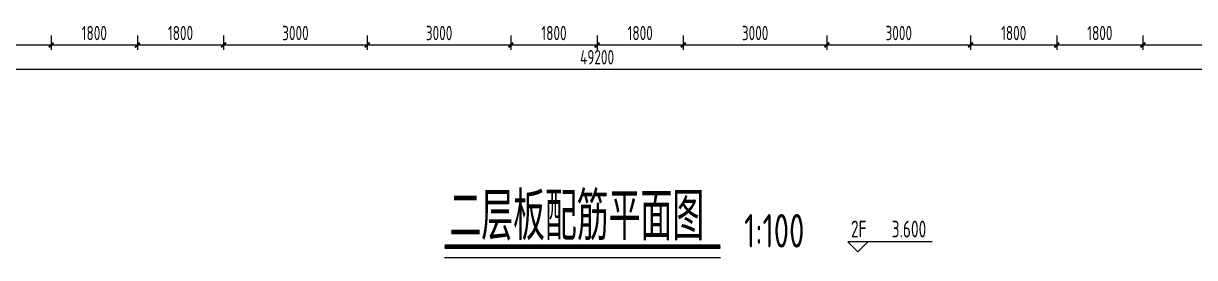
# Model space of a CAD drawing. Extents: x 580289 to 1106878, y -144605 to 78052.
# Drawn here: x 680005 to 704464, y -41960 to -37069 of the extents above; entities that cross this region are included whole.
import ezdxf
from ezdxf.enums import TextEntityAlignment as Align

# ---------------------------------------------------------------- set-up
doc = ezdxf.new("R2010")
doc.units = 0
doc.header["$LTSCALE"] = 100
doc.linetypes.add('CONTINOUS', pattern=[0])
doc.layers.get('0').update_dxf_attribs({"linetype": 'CONTINUOUS'})
doc.layers.get('Defpoints').update_dxf_attribs({"linetype": 'CONTINUOUS'})
for name, color, linetype in [('DIM', 3, 'CONTINUOUS'), ('TEXT', 2, 'CONTINUOUS'), ('tm', 7, 'CONTINUOUS')]:
    doc.layers.add(name, color=color, linetype=linetype)
doc.styles.get("Standard").update_dxf_attribs({"font": 'tssdeng.shx', "width": 0.7, "bigfont": 'tssdchn.shx'})
doc.styles.add('TSSD_Dimension', font='Tssdeng.shx', dxfattribs={"width": 0.7, "bigfont": 'tssdchn.shx'})
doc.dimstyles.new('TSSD_100_100', dxfattribs={"dimtxt": 300, "dimasz": 100, "dimexe": 100, "dimexo": 250, "dimgap": 100, "dimtad": 1, "dimdec": 0, "dimzin": 0, "dimdsep": 46, "dimtxsty": 'TSSD_Dimension', "dimblk": 'ARCHTICK', "dimcen": 0, "dimdle": 100, "dimclrt": 7, "dimadec": 0, "dimazin": 0, "dimtfac": 1, "dimtdec": 0, "dimtix": 1, "dimtmove": 2, "dimatfit": 3, "dimfxl": 1, "dimtolj": 1, "dimtzin": 0, "dimarcsym": 0})

# ---------------------------------------------------------------- blocks, each defined once
blk = doc.blocks.new('_ArchTick')
at = {"color": 0, "linetype": 'ByBlock', "const_width": 0.4}
blk.add_lwpolyline([(-0.5, -0.5), (0.5, 0.5)], dxfattribs=at)
blk = doc.blocks.new('*D1442')
at = {"layer": 'Defpoints', "color": 0}
for p in [(703386, -37069), (706386, -37069), (703386, -37520)]:
    blk.add_point(p, dxfattribs=at)
at = {"layer": 'DIM', "color": 0, "lineweight": -2}
for p, q in [((703386, -37319), (703386, -37620)), ((706386, -37319), (706386, -37620)), ((706486, -37520), (703286, -37520))]:
    blk.add_line(p, q, dxfattribs=at)
at = {"layer": 'DIM', "color": 0, "lineweight": -2, "xscale": 100, "yscale": 100, "zscale": 100, "rotation": 180}
blk.add_blockref('_ArchTick', (703386, -37520), dxfattribs=at)
at = {"layer": 'DIM', "color": 0, "lineweight": -2, "xscale": 100, "yscale": 100, "zscale": 100}
blk.add_blockref('_ArchTick', (706386, -37520), dxfattribs=at)
at = {"layer": 'DIM', "color": 7, "insert": (704886, -37270), "char_height": 300, "attachment_point": 5, "style": 'TSSD_Dimension'}
blk.add_mtext('\\A1;3000', dxfattribs=at)
blk = doc.blocks.new('*D1443')
at = {"layer": 'Defpoints', "color": 0}
for p in [(701586, -37069), (703386, -37069), (701586, -37520)]:
    blk.add_point(p, dxfattribs=at)
at = {"layer": 'DIM', "color": 0, "lineweight": -2}
for p, q in [((701586, -37319), (701586, -37620)), ((703386, -37319), (703386, -37620)), ((703486, -37520), (701486, -37520))]:
    blk.add_line(p, q, dxfattribs=at)
at = {"layer": 'DIM', "color": 0, "lineweight": -2, "xscale": 100, "yscale": 100, "zscale": 100, "rotation": 180}
blk.add_blockref('_ArchTick', (701586, -37520), dxfattribs=at)
at = {"layer": 'DIM', "color": 0, "lineweight": -2, "xscale": 100, "yscale": 100, "zscale": 100}
blk.add_blockref('_ArchTick', (703386, -37520), dxfattribs=at)
at = {"layer": 'DIM', "color": 7, "insert": (702486, -37270), "char_height": 300, "attachment_point": 5, "style": 'TSSD_Dimension'}
blk.add_mtext('\\A1;1800', dxfattribs=at)
blk = doc.blocks.new('*D1444')
at = {"layer": 'Defpoints', "color": 0}
for p in [(699786, -37069), (701586, -37069), (699786, -37520)]:
    blk.add_point(p, dxfattribs=at)
at = {"layer": 'DIM', "color": 0, "lineweight": -2}
for p, q in [((699786, -37319), (699786, -37620)), ((701586, -37319), (701586, -37620)), ((701686, -37520), (699686, -37520))]:
    blk.add_line(p, q, dxfattribs=at)
at = {"layer": 'DIM', "color": 0, "lineweight": -2, "xscale": 100, "yscale": 100, "zscale": 100, "rotation": 180}
blk.add_blockref('_ArchTick', (699786, -37520), dxfattribs=at)
at = {"layer": 'DIM', "color": 0, "lineweight": -2, "xscale": 100, "yscale": 100, "zscale": 100}
blk.add_blockref('_ArchTick', (701586, -37520), dxfattribs=at)
at = {"layer": 'DIM', "color": 7, "insert": (700686, -37270), "char_height": 300, "attachment_point": 5, "style": 'TSSD_Dimension'}
blk.add_mtext('\\A1;1800', dxfattribs=at)
blk = doc.blocks.new('*D1445')
at = {"layer": 'Defpoints', "color": 0}
for p in [(696786, -37069), (699786, -37069), (696786, -37520)]:
    blk.add_point(p, dxfattribs=at)
at = {"layer": 'DIM', "color": 0, "lineweight": -2}
for p, q in [((696786, -37319), (696786, -37620)), ((699786, -37319), (699786, -37620)), ((699886, -37520), (696686, -37520))]:
    blk.add_line(p, q, dxfattribs=at)
at = {"layer": 'DIM', "color": 0, "lineweight": -2, "xscale": 100, "yscale": 100, "zscale": 100, "rotation": 180}
blk.add_blockref('_ArchTick', (696786, -37520), dxfattribs=at)
at = {"layer": 'DIM', "color": 0, "lineweight": -2, "xscale": 100, "yscale": 100, "zscale": 100}
blk.add_blockref('_ArchTick', (699786, -37520), dxfattribs=at)
at = {"layer": 'DIM', "color": 7, "insert": (698286, -37270), "char_height": 300, "attachment_point": 5, "style": 'TSSD_Dimension'}
blk.add_mtext('\\A1;3000', dxfattribs=at)
blk = doc.blocks.new('*D1446')
at = {"layer": 'Defpoints', "color": 0}
for p in [(693786, -37069), (696786, -37069), (693786, -37520)]:
    blk.add_point(p, dxfattribs=at)
at = {"layer": 'DIM', "color": 0, "lineweight": -2}
for p, q in [((693786, -37319), (693786, -37620)), ((696786, -37319), (696786, -37620)), ((696886, -37520), (693686, -37520))]:
    blk.add_line(p, q, dxfattribs=at)
at = {"layer": 'DIM', "color": 0, "lineweight": -2, "xscale": 100, "yscale": 100, "zscale": 100, "rotation": 180}
blk.add_blockref('_ArchTick', (693786, -37520), dxfattribs=at)
at = {"layer": 'DIM', "color": 0, "lineweight": -2, "xscale": 100, "yscale": 100, "zscale": 100}
blk.add_blockref('_ArchTick', (696786, -37520), dxfattribs=at)
at = {"layer": 'DIM', "color": 7, "insert": (695286, -37270), "char_height": 300, "attachment_point": 5, "style": 'TSSD_Dimension'}
blk.add_mtext('\\A1;3000', dxfattribs=at)
blk = doc.blocks.new('*D1447')
at = {"layer": 'Defpoints', "color": 0}
for p in [(691986, -37069), (693786, -37069), (691986, -37520)]:
    blk.add_point(p, dxfattribs=at)
at = {"layer": 'DIM', "color": 0, "lineweight": -2}
for p, q in [((691986, -37319), (691986, -37620)), ((693786, -37319), (693786, -37620)), ((693886, -37520), (691886, -37520))]:
    blk.add_line(p, q, dxfattribs=at)
at = {"layer": 'DIM', "color": 0, "lineweight": -2, "xscale": 100, "yscale": 100, "zscale": 100, "rotation": 180}
blk.add_blockref('_ArchTick', (691986, -37520), dxfattribs=at)
at = {"layer": 'DIM', "color": 0, "lineweight": -2, "xscale": 100, "yscale": 100, "zscale": 100}
blk.add_blockref('_ArchTick', (693786, -37520), dxfattribs=at)
at = {"layer": 'DIM', "color": 7, "insert": (692886, -37270), "char_height": 300, "attachment_point": 5, "style": 'TSSD_Dimension'}
blk.add_mtext('\\A1;1800', dxfattribs=at)
blk = doc.blocks.new('*D1448')
at = {"layer": 'Defpoints', "color": 0}
for p in [(690186, -37069), (691986, -37069), (690186, -37520)]:
    blk.add_point(p, dxfattribs=at)
at = {"layer": 'DIM', "color": 0, "lineweight": -2}
for p, q in [((690186, -37319), (690186, -37620)), ((691986, -37319), (691986, -37620)), ((692086, -37520), (690086, -37520))]:
    blk.add_line(p, q, dxfattribs=at)
at = {"layer": 'DIM', "color": 0, "lineweight": -2, "xscale": 100, "yscale": 100, "zscale": 100, "rotation": 180}
blk.add_blockref('_ArchTick', (690186, -37520), dxfattribs=at)
at = {"layer": 'DIM', "color": 0, "lineweight": -2, "xscale": 100, "yscale": 100, "zscale": 100}
blk.add_blockref('_ArchTick', (691986, -37520), dxfattribs=at)
at = {"layer": 'DIM', "color": 7, "insert": (691086, -37270), "char_height": 300, "attachment_point": 5, "style": 'TSSD_Dimension'}
blk.add_mtext('\\A1;1800', dxfattribs=at)
blk = doc.blocks.new('*D1449')
at = {"layer": 'Defpoints', "color": 0}
for p in [(687186, -37069), (690186, -37069), (687186, -37520)]:
    blk.add_point(p, dxfattribs=at)
at = {"layer": 'DIM', "color": 0, "lineweight": -2}
for p, q in [((687186, -37319), (687186, -37620)), ((690186, -37319), (690186, -37620)), ((690286, -37520), (687086, -37520))]:
    blk.add_line(p, q, dxfattribs=at)
at = {"layer": 'DIM', "color": 0, "lineweight": -2, "xscale": 100, "yscale": 100, "zscale": 100, "rotation": 180}
blk.add_blockref('_ArchTick', (687186, -37520), dxfattribs=at)
at = {"layer": 'DIM', "color": 0, "lineweight": -2, "xscale": 100, "yscale": 100, "zscale": 100}
blk.add_blockref('_ArchTick', (690186, -37520), dxfattribs=at)
at = {"layer": 'DIM', "color": 7, "insert": (688686, -37270), "char_height": 300, "attachment_point": 5, "style": 'TSSD_Dimension'}
blk.add_mtext('\\A1;3000', dxfattribs=at)
blk = doc.blocks.new('*D1450')
at = {"layer": 'Defpoints', "color": 0}
for p in [(684186, -37069), (687186, -37069), (684186, -37520)]:
    blk.add_point(p, dxfattribs=at)
at = {"layer": 'DIM', "color": 0, "lineweight": -2}
for p, q in [((684186, -37319), (684186, -37620)), ((687186, -37319), (687186, -37620)), ((687286, -37520), (684086, -37520))]:
    blk.add_line(p, q, dxfattribs=at)
at = {"layer": 'DIM', "color": 0, "lineweight": -2, "xscale": 100, "yscale": 100, "zscale": 100, "rotation": 180}
blk.add_blockref('_ArchTick', (684186, -37520), dxfattribs=at)
at = {"layer": 'DIM', "color": 0, "lineweight": -2, "xscale": 100, "yscale": 100, "zscale": 100}
blk.add_blockref('_ArchTick', (687186, -37520), dxfattribs=at)
at = {"layer": 'DIM', "color": 7, "insert": (685686, -37270), "char_height": 300, "attachment_point": 5, "style": 'TSSD_Dimension'}
blk.add_mtext('\\A1;3000', dxfattribs=at)
blk = doc.blocks.new('*D1451')
at = {"layer": 'Defpoints', "color": 0}
for p in [(682386, -37069), (684186, -37069), (682386, -37520)]:
    blk.add_point(p, dxfattribs=at)
at = {"layer": 'DIM', "color": 0, "lineweight": -2}
for p, q in [((682386, -37319), (682386, -37620)), ((684186, -37319), (684186, -37620)), ((684286, -37520), (682286, -37520))]:
    blk.add_line(p, q, dxfattribs=at)
at = {"layer": 'DIM', "color": 0, "lineweight": -2, "xscale": 100, "yscale": 100, "zscale": 100, "rotation": 180}
blk.add_blockref('_ArchTick', (682386, -37520), dxfattribs=at)
at = {"layer": 'DIM', "color": 0, "lineweight": -2, "xscale": 100, "yscale": 100, "zscale": 100}
blk.add_blockref('_ArchTick', (684186, -37520), dxfattribs=at)
at = {"layer": 'DIM', "color": 7, "insert": (683286, -37270), "char_height": 300, "attachment_point": 5, "style": 'TSSD_Dimension'}
blk.add_mtext('\\A1;1800', dxfattribs=at)
blk = doc.blocks.new('*D1452')
at = {"layer": 'Defpoints', "color": 0}
for p in [(680586, -37069), (682386, -37069), (680586, -37520)]:
    blk.add_point(p, dxfattribs=at)
at = {"layer": 'DIM', "color": 0, "lineweight": -2}
for p, q in [((680586, -37319), (680586, -37620)), ((682386, -37319), (682386, -37620)), ((682486, -37520), (680486, -37520))]:
    blk.add_line(p, q, dxfattribs=at)
at = {"layer": 'DIM', "color": 0, "lineweight": -2, "xscale": 100, "yscale": 100, "zscale": 100, "rotation": 180}
blk.add_blockref('_ArchTick', (680586, -37520), dxfattribs=at)
at = {"layer": 'DIM', "color": 0, "lineweight": -2, "xscale": 100, "yscale": 100, "zscale": 100}
blk.add_blockref('_ArchTick', (682386, -37520), dxfattribs=at)
at = {"layer": 'DIM', "color": 7, "insert": (681486, -37270), "char_height": 300, "attachment_point": 5, "style": 'TSSD_Dimension'}
blk.add_mtext('\\A1;1800', dxfattribs=at)
blk = doc.blocks.new('*D1453')
at = {"layer": 'Defpoints', "color": 0}
for p in [(677586, -37069), (680586, -37069), (677586, -37520)]:
    blk.add_point(p, dxfattribs=at)
at = {"layer": 'DIM', "color": 0, "lineweight": -2}
for p, q in [((677586, -37319), (677586, -37620)), ((680586, -37319), (680586, -37620)), ((680686, -37520), (677486, -37520))]:
    blk.add_line(p, q, dxfattribs=at)
at = {"layer": 'DIM', "color": 0, "lineweight": -2, "xscale": 100, "yscale": 100, "zscale": 100, "rotation": 180}
blk.add_blockref('_ArchTick', (677586, -37520), dxfattribs=at)
at = {"layer": 'DIM', "color": 0, "lineweight": -2, "xscale": 100, "yscale": 100, "zscale": 100}
blk.add_blockref('_ArchTick', (680586, -37520), dxfattribs=at)
at = {"layer": 'DIM', "color": 7, "insert": (679086, -37270), "char_height": 300, "attachment_point": 5, "style": 'TSSD_Dimension'}
blk.add_mtext('\\A1;3000', dxfattribs=at)
blk = doc.blocks.new('*D1459')
at = {"layer": 'Defpoints', "color": 0}
for p in [(667386, -38025), (716586, -38025), (716586, -38025)]:
    blk.add_point(p, dxfattribs=at)
at = {"layer": 'DIM', "color": 0, "lineweight": -2}
for p, q in [((716586, -37775), (716586, -37925)), ((667286, -38025), (716686, -38025)), ((667386, -38275), (667386, -38125))]:
    blk.add_line(p, q, dxfattribs=at)
at = {"layer": 'DIM', "color": 0, "lineweight": -2, "xscale": 100, "yscale": 100, "zscale": 100, "rotation": 180}
blk.add_blockref('_ArchTick', (667386, -38025), dxfattribs=at)
at = {"layer": 'DIM', "color": 0, "lineweight": -2, "xscale": 100, "yscale": 100, "zscale": 100}
blk.add_blockref('_ArchTick', (716586, -38025), dxfattribs=at)
at = {"layer": 'DIM', "color": 7, "insert": (691986, -37775), "char_height": 300, "attachment_point": 5, "style": 'TSSD_Dimension'}
blk.add_mtext('\\A1;49200', dxfattribs=at)

msp = doc.modelspace()

# ---------------------------------------------------------------- linework, layer by layer
at = {"layer": 'TEXT'}
for p, q in [((688801.7, -41733.6), (694562.7, -41733)), ((688801.7, -41959.6), (694562.7, -41958.9))]:
    msp.add_line(p, q, dxfattribs=at)
at = {"layer": 'TEXT', "const_width": 100}
msp.add_lwpolyline([(688801.7, -41733), (694562.7, -41732.4)], dxfattribs=at)
at = {"layer": 'tm', "linetype": 'CONTINOUS', "elevation": -1381.6}
msp.add_lwpolyline([(698986.9, -41627.9), (697221.5, -41627.9), (697431.5, -41837.9), (697641.5, -41627.9)], dxfattribs=at)

# ---------------------------------------------------------------- texts
at = {"layer": 'TEXT', "width": 0.7}
for s, height, p in [('二层板配筋平面图', 1000, (688901.9, -41596.7)), ('1:100', 700, (695055.5, -41750.3))]:
    msp.add_text(s, height=height, dxfattribs=at).set_placement(p)
at = {"layer": 'tm', "width": 0.7}
for s, p in [('2F', (697451, -41363.2, -2763.3)), ('3.600', (698499.7, -41363.2))]:
    msp.add_text(s, height=350, rotation=0, dxfattribs=at).set_placement(p, align=Align.MIDDLE)

# ---------------------------------------------------------------- dimensions: what is measured, and where the dimension line sits
at = {"layer": 'DIM'}
for base, p1, p2, picture, middle in [((677586.5, -37519.6), (680586.5, -37068.9), (677586.5, -37068.9), '*D1453', (679086.5, -37269.6)), ((680586.5, -37519.6), (682386.5, -37068.9), (680586.5, -37068.9), '*D1452', (681486.5, -37269.6)), ((682386.5, -37519.6), (684186.5, -37068.9), (682386.5, -37068.9), '*D1451', (683286.5, -37269.6)), ((684186.5, -37519.6), (687186.5, -37068.9), (684186.5, -37068.9), '*D1450', (685686.5, -37269.6)), ((687186.5, -37519.6), (690186.5, -37068.9), (687186.5, -37068.9), '*D1449', (688686.5, -37269.6)), ((690186.5, -37519.6), (691986.5, -37068.9), (690186.5, -37068.9), '*D1448', (691086.5, -37269.6)), ((691986.5, -37519.6), (693786.5, -37068.9), (691986.5, -37068.9), '*D1447', (692886.5, -37269.6)), ((693786.5, -37519.6), (696786.5, -37068.9), (693786.5, -37068.9), '*D1446', (695286.5, -37269.6)), ((696786.5, -37519.6), (699786.5, -37068.9), (696786.5, -37068.9), '*D1445', (698286.5, -37269.6)), ((699786.5, -37519.6), (701586.5, -37068.9), (699786.5, -37068.9), '*D1444', (700686.5, -37269.6)), ((701586.5, -37519.6), (703386.5, -37068.9), (701586.5, -37068.9), '*D1443', (702486.5, -37269.6)), ((703386.5, -37519.6), (706386.5, -37068.9), (703386.5, -37068.9), '*D1442', (704886.5, -37269.6)), ((716586.5, -38025.2), (667386.5, -38025.2), (716586.5, -38025.2), '*D1459', (691986.5, -37775.2))]:
    dim = msp.add_linear_dim(base=base, p1=p1, p2=p2, dimstyle='TSSD_100_100', dxfattribs=at)
    dim.commit()
    dim.dimension.update_dxf_attribs({"geometry": picture, "text_midpoint": middle})

doc.saveas('drawing.dxf')
